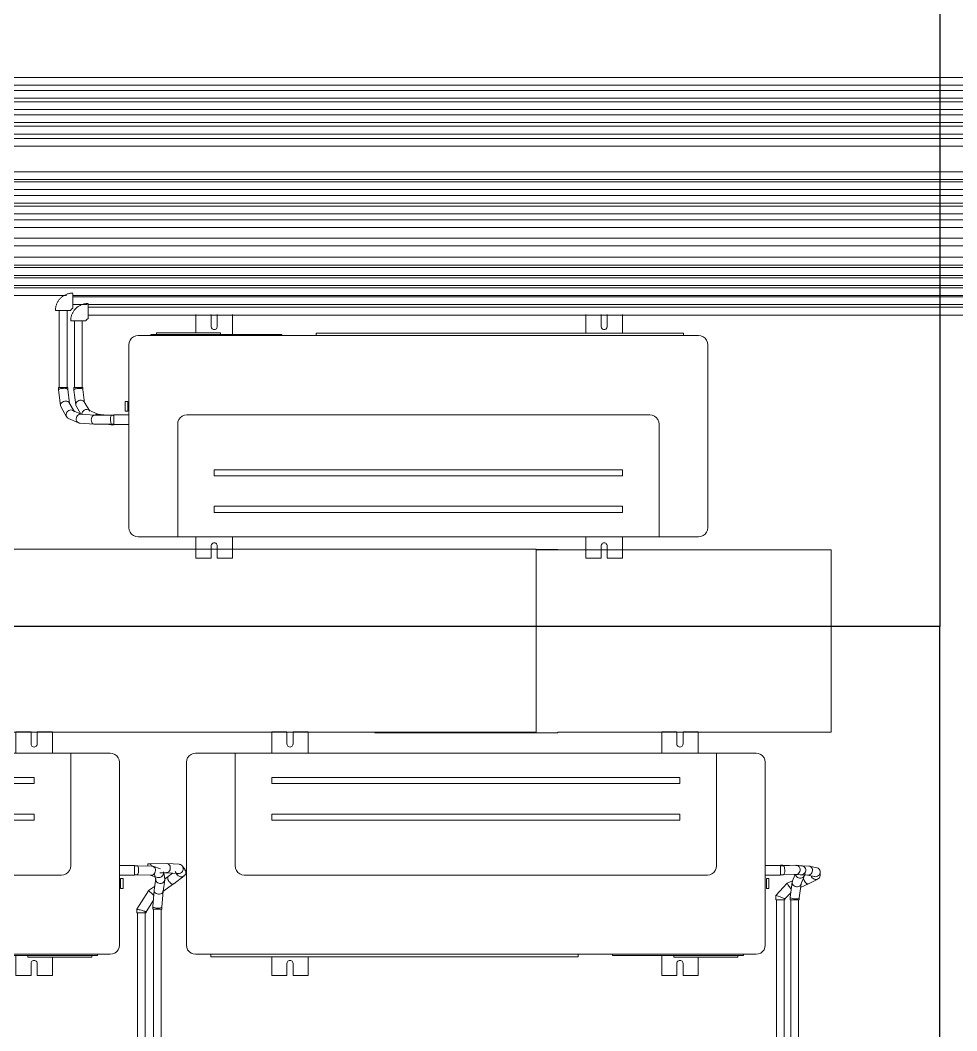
# Model space of a CAD drawing. Header units: millimetres. Extents: x 61345 to 69644, y 9491 to 29385.
# Drawn here: x 65557.8 to 65711.5, y 27092.9 to 27258.7 of the extents above; entities that cross this region are included whole.
import ezdxf

# ---------------------------------------------------------------- set-up
doc = ezdxf.new("R2010")
doc.units = ezdxf.units.MM
for name, color, linetype, lineweight in [('A-FLOR', 192, 'Continuous', 9), ('M-EQPM', 7, 'Continuous', 18), ('P-PIPE', 30, 'Continuous', 18), ('P-PIPE-CNTR', 3, 'Continuous', 18), ('S-BEAM', 8, 'Continuous', 18), ('S-COLS', 52, 'Continuous', 18)]:
    doc.layers.add(name, color=color, linetype=linetype, lineweight=lineweight)

# ---------------------------------------------------------------- blocks, each defined once
blk = doc.blocks.new('HVAC_Air Conditioning_LG_VRF_Air_Source_HP_380_MV_S_12kW - Splite-Ext-3190930-CVC TERASSE')
at = {"layer": 'M-EQPM'}
for p, q in [((-18573.8, 18290.6), (-18573.8, 18260.8)), ((-18548.8, 18271.1), (-18548.8, 18290.6)), ((-18538.8, 18290.6), (-18538.8, 18271.1)), ((-18513.8, 18258.1), (-18513.8, 18290.6)), ((-17933.8, 18290.6), (-17933.8, 18260.1)), ((-17908.8, 18271.1), (-17908.8, 18290.6)), ((-17898.8, 18290.6), (-17898.8, 18271.1)), ((-17873.8, 18260.1), (-17873.8, 18290.6)), ((-17748.8, 18256.1), (-18668.8, 18256.1)), ((-18647.9, 18258.1), (-18432.9, 18258.1)), ((-18647.9, 18258.1), (-18647.9, 18256.1)), ((-18638.7, 18260.8), (-18533.7, 18260.8)), ((-18638.7, 18260.8), (-18638.7, 18258.1)), ((-18533.7, 18258.1), (-18533.7, 18260.8)), ((-18432.9, 18256.1), (-18432.9, 18258.1)), ((-18376.5, 18260.1), (-17773.8, 18260.1)), ((-18376.5, 18260.1), (-18376.5, 18256.1)), ((-17773.8, 18256.1), (-17773.8, 18260.1)), ((-18683.8, 18241.1), (-18683.8, 17941.1)), ((-17733.8, 17941.1), (-17733.8, 18241.1)), ((-18685.8, 18148.1), (-18689.8, 18148.1)), ((-18689.8, 18148.1), (-18689.8, 18147.8)), ((-18689.8, 18147.8), (-18689.8, 18148.1)), ((-18685.8, 18148), (-18689.8, 18148)), ((-18689.8, 18148), (-18689.8, 18147.7)), ((-18685.8, 18148.1), (-18685.8, 18147.8)), ((-18685.8, 18147.8), (-18685.8, 18148.1)), ((-18685.8, 18147.7), (-18685.8, 18148)), ((-18683.8, 18126.2), (-18708.8, 18126.2)), ((-18689.8, 18132.1), (-18689.8, 18131.9)), ((-18689.8, 18132), (-18685.8, 18132)), ((-18689.8, 18131.9), (-18685.8, 18131.9)), ((-18685.8, 18131.9), (-18685.8, 18132.1)), ((-17828.8, 18126.1), (-18588.8, 18126.1)), ((-18708.8, 18110.3), (-18683.8, 18110.3)), ((-18603.8, 18111.1), (-18603.8, 17926.1)), ((-17813.8, 17926.1), (-17813.8, 18111.1)), ((-17873.8, 18036.1), (-18543.8, 18036.1)), ((-18543.8, 18036.1), (-18543.8, 18026.1)), ((-18543.8, 18026.1), (-17873.8, 18026.1)), ((-17873.8, 18026.1), (-17873.8, 18036.1)), ((-17873.8, 17976.1), (-18543.8, 17976.1)), ((-18543.8, 17976.1), (-18543.8, 17966.1)), ((-17873.8, 17966.1), (-17873.8, 17976.1)), ((-18543.8, 17966.1), (-17873.8, 17966.1)), ((-18668.8, 17926.1), (-18603.8, 17926.1)), ((-18603.8, 17926.1), (-17813.8, 17926.1)), ((-18573.8, 17926.1), (-18573.8, 17891.1)), ((-18513.8, 17891.1), (-18513.8, 17926.1)), ((-17933.8, 17926.1), (-17933.8, 17891.1)), ((-17873.8, 17891.1), (-17873.8, 17926.1)), ((-17813.8, 17926.1), (-17748.8, 17926.1)), ((-18548.8, 17891.1), (-18548.8, 17911.1)), ((-18538.8, 17911.1), (-18538.8, 17891.1)), ((-17908.8, 17891.1), (-17908.8, 17911.1)), ((-17898.8, 17911.1), (-17898.8, 17891.1)), ((-18573.8, 17891.1), (-18548.8, 17891.1)), ((-18538.8, 17891.1), (-18513.8, 17891.1)), ((-17933.8, 17891.1), (-17908.8, 17891.1)), ((-17898.8, 17891.1), (-17873.8, 17891.1))]:
    blk.add_line(p, q, dxfattribs=at)
for points in [[(-18538.8, 18271.1, 0), (-18539, 18269.8, 0), (-18539.5, 18268.6, 0), (-18540.3, 18267.5, 0), (-18541.3, 18266.7, 0), (-18542.5, 18266.2, 0), (-18543.8, 18266.1, 0), (-18545.1, 18266.2, 0), (-18546.3, 18266.7, 0), (-18547.3, 18267.5, 0), (-18548.1, 18268.6, 0), (-18548.6, 18269.8, 0), (-18548.8, 18271.1, 0)], [(-17898.8, 18271.1, 0), (-17899, 18269.8, 0), (-17899.5, 18268.6, 0), (-17900.3, 18267.5, 0), (-17901.3, 18266.7, 0), (-17902.5, 18266.2, 0), (-17903.8, 18266.1, 0), (-17905.1, 18266.2, 0), (-17906.3, 18266.7, 0), (-17907.3, 18267.5, 0), (-17908.1, 18268.6, 0), (-17908.6, 18269.8, 0), (-17908.8, 18271.1, 0)], [(-18668.8, 18256.1, 0), (-18672.7, 18255.5, 0), (-18676.3, 18254, 0), (-18679.4, 18251.7, 0), (-18681.8, 18248.6, 0), (-18683.3, 18244.9, 0), (-18683.8, 18241.1, 0)], [(-17733.8, 18241.1, 0), (-17734.3, 18244.9, 0), (-17735.8, 18248.6, 0), (-17738.2, 18251.7, 0), (-17741.3, 18254, 0), (-17744.9, 18255.5, 0), (-17748.8, 18256.1, 0)], [(-18689.8, 18131.9, 0), (-18689.8, 18132.1, 0), (-18689.8, 18132.9, 0), (-18689.8, 18134.2, 0), (-18689.8, 18135.9, 0), (-18689.8, 18137.8, 0), (-18689.8, 18139.9, 0), (-18689.8, 18142, 0), (-18689.8, 18144, 0), (-18689.8, 18145.6, 0), (-18689.8, 18146.9, 0), (-18689.8, 18147.7, 0), (-18689.8, 18148, 0)], [(-18685.8, 18148, 0), (-18685.8, 18147.7, 0), (-18685.8, 18146.9, 0), (-18685.8, 18145.6, 0), (-18685.8, 18144, 0), (-18685.8, 18142, 0), (-18685.8, 18139.9, 0), (-18685.8, 18137.8, 0), (-18685.8, 18135.9, 0), (-18685.8, 18134.2, 0), (-18685.8, 18132.9, 0), (-18685.8, 18132.1, 0), (-18685.8, 18131.9, 0)], [(-18708.8, 18110.3, 0), (-18708.8, 18110.6, 0), (-18708.8, 18111.4, 0), (-18708.8, 18112.7, 0), (-18708.8, 18114.3, 0), (-18708.8, 18116.2, 0), (-18708.8, 18118.3, 0), (-18708.8, 18120.3, 0), (-18708.8, 18122.3, 0), (-18708.8, 18123.9, 0), (-18708.8, 18125.2, 0), (-18708.8, 18126, 0), (-18708.8, 18126.2, 0)], [(-18588.8, 18126.1, 0), (-18592.7, 18125.5, 0), (-18596.3, 18124, 0), (-18599.4, 18121.7, 0), (-18601.8, 18118.6, 0), (-18603.3, 18114.9, 0), (-18603.8, 18111.1, 0)], [(-17813.8, 18111.1, 0), (-17814.3, 18114.9, 0), (-17815.8, 18118.6, 0), (-17818.2, 18121.7, 0), (-17821.3, 18124, 0), (-17824.9, 18125.5, 0), (-17828.8, 18126.1, 0)], [(-18683.8, 17941.1, 0), (-18683.3, 17937.2, 0), (-18681.8, 17933.6, 0), (-18679.4, 17930.5, 0), (-18676.3, 17928.1, 0), (-18672.7, 17926.6, 0), (-18668.8, 17926.1, 0)], [(-17748.8, 17926.1, 0), (-17744.9, 17926.6, 0), (-17741.3, 17928.1, 0), (-17738.2, 17930.5, 0), (-17735.8, 17933.6, 0), (-17734.3, 17937.2, 0), (-17733.8, 17941.1, 0)], [(-18548.8, 17911.1, 0), (-18548.6, 17912.4, 0), (-18548.1, 17913.6, 0), (-18547.3, 17914.6, 0), (-18546.3, 17915.4, 0), (-18545.1, 17915.9, 0), (-18543.8, 17916.1, 0), (-18542.5, 17915.9, 0), (-18541.3, 17915.4, 0), (-18540.3, 17914.6, 0), (-18539.5, 17913.6, 0), (-18539, 17912.4, 0), (-18538.8, 17911.1, 0)], [(-17908.8, 17911.1, 0), (-17908.6, 17912.4, 0), (-17908.1, 17913.6, 0), (-17907.3, 17914.6, 0), (-17906.3, 17915.4, 0), (-17905.1, 17915.9, 0), (-17903.8, 17916.1, 0), (-17902.5, 17915.9, 0), (-17901.3, 17915.4, 0), (-17900.3, 17914.6, 0), (-17899.5, 17913.6, 0), (-17899, 17912.4, 0), (-17898.8, 17911.1, 0)]]:
    blk.add_polyline3d(points, dxfattribs=at)
blk = doc.blocks.new('Coude - Générique - Standard-V81-CVC TERASSE')
at = {"layer": 'P-PIPE'}
for p, q in [((-18804.4, 18297.3), (-18804, 18297.3)), ((-18775.8, 18300.9), (-18775.8, 18302.2))]:
    blk.add_line(p, q, dxfattribs=at)
for points in [[(-18775.8, 18325.9, 0), (-18777, 18325.9, 0), (-18778.1, 18325.8, 0), (-18779.2, 18325.7, 0), (-18780.4, 18325.6, 0), (-18781.5, 18325.4, 0), (-18782.6, 18325.1, 0), (-18783.7, 18324.8, 0), (-18784.8, 18324.5, 0), (-18785.9, 18324.1, 0), (-18787, 18323.7, 0), (-18788, 18323.2, 0), (-18789, 18322.7, 0), (-18790, 18322.1, 0), (-18791, 18321.6, 0), (-18792, 18320.9, 0), (-18792.9, 18320.3, 0), (-18793.8, 18319.6, 0), (-18794.7, 18318.8, 0), (-18795.5, 18318, 0), (-18796.3, 18317.2, 0), (-18797.1, 18316.4, 0), (-18797.9, 18315.5, 0), (-18798.6, 18314.6, 0), (-18799.3, 18313.7, 0), (-18799.9, 18312.8, 0), (-18800.5, 18311.8, 0), (-18801.1, 18310.8, 0), (-18801.6, 18309.8, 0), (-18802, 18308.7, 0), (-18802.5, 18307.7, 0), (-18802.9, 18306.6, 0), (-18803.2, 18305.5, 0), (-18803.5, 18304.4, 0), (-18803.8, 18303.3, 0), (-18804, 18302.2, 0), (-18804.2, 18301, 0), (-18804.3, 18299.9, 0), (-18804.4, 18298.8, 0), (-18804.4, 18297.6, 0), (-18804.4, 18297.3, 0)], [(-18775.8, 18324.6, 0), (-18775.8, 18324.2, 0), (-18775.8, 18322.2, 0), (-18775.8, 18319.6, 0), (-18775.8, 18316.5, 0), (-18775.8, 18313.2, 0), (-18775.8, 18309.9, 0), (-18775.8, 18306.9, 0), (-18775.8, 18304.2, 0), (-18775.8, 18302.2, 0), (-18775.8, 18300.9, 0)], [(-18779.4, 18297.3, 0), (-18780.7, 18297.3, 0), (-18782.7, 18297.3, 0), (-18785.4, 18297.3, 0), (-18788.4, 18297.3, 0), (-18791.7, 18297.3, 0), (-18795, 18297.3, 0), (-18798.1, 18297.3, 0), (-18800.7, 18297.3, 0), (-18802.7, 18297.3, 0), (-18804, 18297.3, 0), (-18804.4, 18297.3, 0)], [(-18779, 18297.3, 0), (-18779, 18297.4, 0), (-18779, 18297.6, 0), (-18779, 18297.7, 0), (-18779, 18297.8, 0), (-18778.9, 18297.9, 0), (-18778.9, 18298.1, 0), (-18778.9, 18298.2, 0), (-18778.8, 18298.3, 0), (-18778.8, 18298.4, 0), (-18778.8, 18298.6, 0), (-18778.7, 18298.7, 0), (-18778.7, 18298.8, 0), (-18778.6, 18298.9, 0), (-18778.5, 18299, 0), (-18778.5, 18299.1, 0), (-18778.4, 18299.2, 0), (-18778.3, 18299.3, 0), (-18778.2, 18299.4, 0), (-18778.1, 18299.5, 0), (-18778, 18299.6, 0), (-18777.9, 18299.7, 0), (-18777.9, 18299.8, 0), (-18777.8, 18299.9, 0), (-18777.6, 18299.9, 0), (-18777.5, 18300, 0), (-18777.4, 18300.1, 0), (-18777.3, 18300.1, 0), (-18777.2, 18300.2, 0), (-18777.1, 18300.2, 0), (-18777, 18300.3, 0), (-18776.9, 18300.3, 0), (-18776.7, 18300.4, 0), (-18776.6, 18300.4, 0), (-18776.5, 18300.4, 0), (-18776.4, 18300.5, 0), (-18776.2, 18300.5, 0), (-18776.1, 18300.5, 0), (-18776, 18300.5, 0), (-18775.8, 18300.5, 0), (-18775.8, 18300.5, 0)]]:
    blk.add_polyline3d(points, dxfattribs=at)
blk = doc.blocks.new('Coude - Générique - Standard-V72-CVC TERASSE')
at = {"layer": 'P-PIPE'}
for p, q in [((-23478.3, 18446.2), (-23477.9, 18446.2)), ((-23449.7, 18449.9), (-23449.7, 18451.2))]:
    blk.add_line(p, q, dxfattribs=at)
for points in [[(-23449.7, 18474.9, 0), (-23450.9, 18474.8, 0), (-23452, 18474.8, 0), (-23453.1, 18474.7, 0), (-23454.3, 18474.5, 0), (-23455.4, 18474.3, 0), (-23456.5, 18474, 0), (-23457.6, 18473.8, 0), (-23458.7, 18473.4, 0), (-23459.8, 18473, 0), (-23460.9, 18472.6, 0), (-23461.9, 18472.1, 0), (-23462.9, 18471.6, 0), (-23463.9, 18471.1, 0), (-23464.9, 18470.5, 0), (-23465.9, 18469.9, 0), (-23466.8, 18469.2, 0), (-23467.7, 18468.5, 0), (-23468.6, 18467.8, 0), (-23469.4, 18467, 0), (-23470.2, 18466.2, 0), (-23471, 18465.4, 0), (-23471.8, 18464.5, 0), (-23472.5, 18463.6, 0), (-23473.2, 18462.7, 0), (-23473.8, 18461.7, 0), (-23474.4, 18460.7, 0), (-23475, 18459.7, 0), (-23475.5, 18458.7, 0), (-23476, 18457.7, 0), (-23476.4, 18456.6, 0), (-23476.8, 18455.5, 0), (-23477.1, 18454.5, 0), (-23477.4, 18453.4, 0), (-23477.7, 18452.2, 0), (-23477.9, 18451.1, 0), (-23478.1, 18450, 0), (-23478.2, 18448.8, 0), (-23478.3, 18447.7, 0), (-23478.3, 18446.6, 0), (-23478.3, 18446.2, 0)], [(-23449.7, 18474.4, 0), (-23449.7, 18473.2, 0), (-23449.7, 18471.1, 0), (-23449.7, 18468.5, 0), (-23449.7, 18465.4, 0), (-23449.7, 18462.2, 0), (-23449.7, 18458.9, 0), (-23449.7, 18455.8, 0), (-23449.7, 18453.2, 0), (-23449.7, 18451.2, 0), (-23449.7, 18449.9, 0)], [(-23453.4, 18446.2, 0), (-23454.6, 18446.2, 0), (-23456.6, 18446.2, 0), (-23459.3, 18446.2, 0), (-23462.3, 18446.2, 0), (-23465.6, 18446.2, 0), (-23468.9, 18446.2, 0), (-23472, 18446.2, 0), (-23474.6, 18446.2, 0), (-23476.6, 18446.2, 0), (-23477.9, 18446.2, 0), (-23478.3, 18446.2, 0)], [(-23452.9, 18446.2, 0), (-23452.9, 18446.4, 0), (-23452.9, 18446.5, 0), (-23452.9, 18446.6, 0), (-23452.9, 18446.8, 0), (-23452.9, 18446.9, 0), (-23452.8, 18447, 0), (-23452.8, 18447.1, 0), (-23452.8, 18447.3, 0), (-23452.7, 18447.4, 0), (-23452.7, 18447.5, 0), (-23452.6, 18447.6, 0), (-23452.6, 18447.7, 0), (-23452.5, 18447.8, 0), (-23452.4, 18447.9, 0), (-23452.4, 18448.1, 0), (-23452.3, 18448.2, 0), (-23452.2, 18448.3, 0), (-23452.1, 18448.4, 0), (-23452, 18448.5, 0), (-23451.9, 18448.5, 0), (-23451.9, 18448.6, 0), (-23451.8, 18448.7, 0), (-23451.7, 18448.8, 0), (-23451.6, 18448.9, 0), (-23451.4, 18448.9, 0), (-23451.3, 18449, 0), (-23451.2, 18449.1, 0), (-23451.1, 18449.1, 0), (-23451, 18449.2, 0), (-23450.9, 18449.2, 0), (-23450.8, 18449.3, 0), (-23450.6, 18449.3, 0), (-23450.5, 18449.3, 0), (-23450.4, 18449.4, 0), (-23450.3, 18449.4, 0), (-23450.1, 18449.4, 0), (-23450, 18449.4, 0), (-23449.9, 18449.4, 0), (-23449.8, 18449.4, 0), (-23449.7, 18449.4, 0)]]:
    blk.add_polyline3d(points, dxfattribs=at)
blk = doc.blocks.new('HVAC_Air Conditioning_LG_VRF_Air_Source_HP_380_MV_S_12kW - Splite-Ext-V79-CVC TERASSE')
at = {"layer": 'M-EQPM'}
for p, q in [((-19735.1, 18291.1), (-19760.1, 18291.1)), ((-19760.1, 18291.1), (-19760.1, 18260.8)), ((-19735.1, 18271.1), (-19735.1, 18291.1)), ((-19700.1, 18291.1), (-19725.1, 18291.1)), ((-19725.1, 18291.1), (-19725.1, 18271.1)), ((-19700.1, 18258.1), (-19700.1, 18291.1)), ((-19095.1, 18291.1), (-19120.1, 18291.1)), ((-19120.1, 18291.1), (-19120.1, 18260.1)), ((-19095.1, 18271.1), (-19095.1, 18291.1)), ((-19060.1, 18291.1), (-19085.1, 18291.1)), ((-19085.1, 18291.1), (-19085.1, 18271.1)), ((-19060.1, 18260.1), (-19060.1, 18291.1)), ((-18935.1, 18256.1), (-19855.1, 18256.1)), ((-19834.2, 18258.1), (-19619.2, 18258.1)), ((-19834.2, 18258.1), (-19834.2, 18256.1)), ((-19825, 18260.8), (-19720, 18260.8)), ((-19825, 18260.8), (-19825, 18258.1)), ((-19720, 18258.1), (-19720, 18260.8)), ((-19619.2, 18256.1), (-19619.2, 18258.1)), ((-19562.8, 18260.1), (-18960.1, 18260.1)), ((-19562.8, 18260.1), (-19562.8, 18256.1)), ((-18960.1, 18256.1), (-18960.1, 18260.1)), ((-19870.1, 18241.1), (-19870.1, 17941.1)), ((-18920.1, 17941.1), (-18920.1, 18241.1)), ((-19872.1, 18148.1), (-19876.1, 18148.1)), ((-19876.1, 18148.1), (-19876.1, 18147.8)), ((-19876.1, 18147.8), (-19876.1, 18148.1)), ((-19872.1, 18148), (-19876.1, 18148)), ((-19876.1, 18148), (-19876.1, 18147.7)), ((-19872.1, 18148.1), (-19872.1, 18147.8)), ((-19872.1, 18147.8), (-19872.1, 18148.1)), ((-19872.1, 18147.7), (-19872.1, 18148)), ((-19870.1, 18126.2), (-19895.1, 18126.2)), ((-19876.1, 18132.1), (-19876.1, 18131.9)), ((-19876.1, 18132), (-19872.1, 18132)), ((-19876.1, 18131.9), (-19872.1, 18131.9)), ((-19872.1, 18131.9), (-19872.1, 18132.1)), ((-19015.1, 18126.1), (-19775.1, 18126.1)), ((-19895.1, 18110.3), (-19870.1, 18110.3)), ((-19790.1, 18111.1), (-19790.1, 17926.1)), ((-19000.1, 17926.1), (-19000.1, 18111.1)), ((-19060.1, 18036.1), (-19730.1, 18036.1)), ((-19730.1, 18036.1), (-19730.1, 18026.1)), ((-19730.1, 18026.1), (-19060.1, 18026.1)), ((-19060.1, 18026.1), (-19060.1, 18036.1)), ((-19060.1, 17976.1), (-19730.1, 17976.1)), ((-19730.1, 17976.1), (-19730.1, 17966.1)), ((-19060.1, 17966.1), (-19060.1, 17976.1)), ((-19730.1, 17966.1), (-19060.1, 17966.1)), ((-19855.1, 17926.1), (-19790.1, 17926.1)), ((-19790.1, 17926.1), (-19000.1, 17926.1)), ((-19760.1, 17926.1), (-19760.1, 17891.1)), ((-19700.1, 17891.1), (-19700.1, 17926.1)), ((-19120.1, 17926.1), (-19120.1, 17891.1)), ((-19060.1, 17891.1), (-19060.1, 17926.1)), ((-19000.1, 17926.1), (-18935.1, 17926.1)), ((-19735.1, 17891.1), (-19735.1, 17911.1)), ((-19725.1, 17911.1), (-19725.1, 17891.1)), ((-19095.1, 17891.1), (-19095.1, 17911.1)), ((-19085.1, 17911.1), (-19085.1, 17891.1)), ((-19760.1, 17891.1), (-19735.1, 17891.1)), ((-19725.1, 17891.1), (-19700.1, 17891.1)), ((-19120.1, 17891.1), (-19095.1, 17891.1)), ((-19085.1, 17891.1), (-19060.1, 17891.1))]:
    blk.add_line(p, q, dxfattribs=at)
for points in [[(-19725.1, 18271.1, 0), (-19725.2, 18269.8, 0), (-19725.7, 18268.6, 0), (-19726.5, 18267.5, 0), (-19727.6, 18266.7, 0), (-19728.8, 18266.2, 0), (-19730.1, 18266.1, 0), (-19731.4, 18266.2, 0), (-19732.6, 18266.7, 0), (-19733.6, 18267.5, 0), (-19734.4, 18268.6, 0), (-19734.9, 18269.8, 0), (-19735.1, 18271.1, 0)], [(-19085.1, 18271.1, 0), (-19085.2, 18269.8, 0), (-19085.7, 18268.6, 0), (-19086.5, 18267.5, 0), (-19087.6, 18266.7, 0), (-19088.8, 18266.2, 0), (-19090.1, 18266.1, 0), (-19091.4, 18266.2, 0), (-19092.6, 18266.7, 0), (-19093.6, 18267.5, 0), (-19094.4, 18268.6, 0), (-19094.9, 18269.8, 0), (-19095.1, 18271.1, 0)], [(-19855.1, 18256.1, 0), (-19858.9, 18255.5, 0), (-19862.6, 18254, 0), (-19865.7, 18251.7, 0), (-19868.1, 18248.6, 0), (-19869.6, 18244.9, 0), (-19870.1, 18241.1, 0)], [(-18920.1, 18241.1, 0), (-18920.6, 18244.9, 0), (-18922.1, 18248.6, 0), (-18924.5, 18251.7, 0), (-18927.6, 18254, 0), (-18931.2, 18255.5, 0), (-18935.1, 18256.1, 0)], [(-19876.1, 18131.9, 0), (-19876.1, 18132.1, 0), (-19876.1, 18132.9, 0), (-19876.1, 18134.2, 0), (-19876.1, 18135.9, 0), (-19876.1, 18137.8, 0), (-19876.1, 18139.9, 0), (-19876.1, 18142, 0), (-19876.1, 18144, 0), (-19876.1, 18145.6, 0), (-19876.1, 18146.9, 0), (-19876.1, 18147.7, 0), (-19876.1, 18148, 0)], [(-19872.1, 18148, 0), (-19872.1, 18147.7, 0), (-19872.1, 18146.9, 0), (-19872.1, 18145.6, 0), (-19872.1, 18144, 0), (-19872.1, 18142, 0), (-19872.1, 18139.9, 0), (-19872.1, 18137.8, 0), (-19872.1, 18135.9, 0), (-19872.1, 18134.2, 0), (-19872.1, 18132.9, 0), (-19872.1, 18132.1, 0), (-19872.1, 18131.9, 0)], [(-19895.1, 18110.3, 0), (-19895.1, 18110.6, 0), (-19895.1, 18111.4, 0), (-19895.1, 18112.7, 0), (-19895.1, 18114.3, 0), (-19895.1, 18116.2, 0), (-19895.1, 18118.3, 0), (-19895.1, 18120.3, 0), (-19895.1, 18122.3, 0), (-19895.1, 18123.9, 0), (-19895.1, 18125.2, 0), (-19895.1, 18126, 0), (-19895.1, 18126.2, 0)], [(-19775.1, 18126.1, 0), (-19778.9, 18125.5, 0), (-19782.6, 18124, 0), (-19785.7, 18121.7, 0), (-19788.1, 18118.6, 0), (-19789.6, 18114.9, 0), (-19790.1, 18111.1, 0)], [(-19000.1, 18111.1, 0), (-19000.6, 18114.9, 0), (-19002.1, 18118.6, 0), (-19004.5, 18121.7, 0), (-19007.6, 18124, 0), (-19011.2, 18125.5, 0), (-19015.1, 18126.1, 0)], [(-19870.1, 17941.1, 0), (-19869.6, 17937.2, 0), (-19868.1, 17933.6, 0), (-19865.7, 17930.5, 0), (-19862.6, 17928.1, 0), (-19858.9, 17926.6, 0), (-19855.1, 17926.1, 0)], [(-18935.1, 17926.1, 0), (-18931.2, 17926.6, 0), (-18927.6, 17928.1, 0), (-18924.5, 17930.5, 0), (-18922.1, 17933.6, 0), (-18920.6, 17937.2, 0), (-18920.1, 17941.1, 0)], [(-19735.1, 17911.1, 0), (-19734.9, 17912.4, 0), (-19734.4, 17913.6, 0), (-19733.6, 17914.6, 0), (-19732.6, 17915.4, 0), (-19731.4, 17915.9, 0), (-19730.1, 17916.1, 0), (-19728.8, 17915.9, 0), (-19727.6, 17915.4, 0), (-19726.5, 17914.6, 0), (-19725.7, 17913.6, 0), (-19725.2, 17912.4, 0), (-19725.1, 17911.1, 0)], [(-19095.1, 17911.1, 0), (-19094.9, 17912.4, 0), (-19094.4, 17913.6, 0), (-19093.6, 17914.6, 0), (-19092.6, 17915.4, 0), (-19091.4, 17915.9, 0), (-19090.1, 17916.1, 0), (-19088.8, 17915.9, 0), (-19087.6, 17915.4, 0), (-19086.5, 17914.6, 0), (-19085.7, 17913.6, 0), (-19085.2, 17912.4, 0), (-19085.1, 17911.1, 0)]]:
    blk.add_polyline3d(points, dxfattribs=at)
blk = doc.blocks.new('terrace')
at = {"layer": 'S-BEAM'}
for p, q in [((-29765.2, 17905.8), (-18015.2, 17905.8)), ((-18015.2, 17605.8), (-18015.2, 17905.8)), ((-18015.2, 17905.2), (-17980, 17905.2)), ((-17980, 17905.2), (-18015.2, 17905.2)), ((-17980, 17904.6), (-18015.2, 17904.6)), ((-17980, 17905.2), (-17980, 17904.6)), ((-17531, 17904.6), (-17531, 17605.8)), ((-18015.2, 17605.8), (-29765.2, 17605.8)), ((-17980, 17604.6), (-18280, 17604.6))]:
    blk.add_line(p, q, dxfattribs=at)

msp = doc.modelspace()

# ---------------------------------------------------------------- linework, layer by layer
at = {"color": 5, "lineweight": 30}
for points in [[(64541.37, 27268.88), (65708.74, 27268.88), (65708.74, 27159.18), (64541.37, 27159.18)], [(65708.74, 27159.18), (64970.8, 27159.18), (64970.8, 27051.55), (65708.74, 27051.55)]]:
    msp.add_lwpolyline(points, close=True, dxfattribs=at)
at = {"layer": 'A-FLOR'}
for p, q in [((65646.03, 27171.83), (65646.03, 27171.77)), ((65646.03, 27171.77), (65690.93, 27171.77)), ((65616.03, 27141.77), (65616.03, 27141.89)), ((65690.93, 27141.89), (65646.03, 27141.89)), ((65646.03, 27141.89), (65646.03, 27141.77))]:
    msp.add_line(p, q, dxfattribs=at)
at = {"layer": 'P-PIPE'}
for p, q in [((65833.28, 27249.26), (64563.46, 27249.26)), ((64563.46, 27247.99), (65833.28, 27247.99)), ((65831.28, 27247.13), (64565.21, 27247.13)), ((64565.21, 27245.86), (65831.28, 27245.86)), ((65829.03, 27245.26), (64691.71, 27245.26)), ((64691.71, 27243.99), (65829.03, 27243.99)), ((65827.16, 27243.13), (64693.71, 27243.13)), ((64693.71, 27241.86), (65827.16, 27241.86)), ((65825.41, 27241.26), (64821.49, 27241.26)), ((64821.49, 27239.99), (65825.41, 27239.99)), ((65823.28, 27239.26), (64823.74, 27239.26)), ((64823.74, 27237.99), (65823.28, 27237.99)), ((65820.19, 27233.79), (64964.31, 27233.79)), ((64966.81, 27232.52), (65817.94, 27232.52)), ((65817.94, 27232.16), (64966.81, 27232.16)), ((64966.81, 27230.89), (65817.94, 27230.89)), ((65816.13, 27229.91), (65097.06, 27229.91)), ((65097.06, 27228.64), (65816.13, 27228.64)), ((65814, 27228.16), (65099.06, 27228.16)), ((65099.06, 27226.89), (65814, 27226.89)), ((65812, 27225.91), (65186.81, 27225.91)), ((65186.81, 27224.64), (65812, 27224.64)), ((65810.13, 27222.91), (65219.31, 27222.91)), ((65219.31, 27221.64), (65810.13, 27221.64)), ((65804.13, 27218.07), (65341.81, 27218.07)), ((65446.54, 27216.8), (65802.13, 27216.8)), ((65802.13, 27216.4), (65446.54, 27216.4)), ((65449.04, 27215.13), (65800.13, 27215.13)), ((65800.13, 27214.78), (65449.04, 27214.78)), ((65449.04, 27213.51), (65565.4, 27213.51)), ((65566.45, 27213.51), (65798.13, 27213.51)), ((65798.13, 27213.27), (65566.45, 27213.27)), ((65566.45, 27212), (65568.79, 27212)), ((65568.95, 27212), (65796.13, 27212)), ((65796.13, 27211.56), (65568.95, 27211.56)), ((65564.22, 27211.04), (65564.22, 27198.42)), ((65565.49, 27198.42), (65565.49, 27211.04)), ((65568.95, 27210.29), (65796.13, 27210.29)), ((65566.72, 27209.33), (65566.72, 27198.42)), ((65567.99, 27198.42), (65567.99, 27209.33)), ((65567.36, 27198.42), (65567.19, 27198.42)), ((65681.92, 27114.35), (65681.92, 26975.68)), ((65683.19, 26975.68), (65683.19, 27114.35)), ((65684.28, 27114.35), (65684.28, 26974.83)), ((65684.75, 27114.35), (65684.91, 27114.35)), ((65685.55, 26974.83), (65685.55, 27114.35)), ((65577.07, 27112.23), (65577.07, 27083.04)), ((65578.34, 27083.04), (65578.34, 27112.23)), ((65579.68, 27112.84), (65579.68, 27084.22)), ((65580.95, 27084.22), (65580.95, 27112.84))]:
    msp.add_line(p, q, dxfattribs=at)
at = {"layer": 'P-PIPE', "color": 30}
for p, q in [((65805.88, 27219.77), (65339.31, 27219.77)), ((65341.81, 27218.5), (65804.13, 27218.5)), ((65564.11, 27198.42), (65564.11, 27198.02)), ((65565.61, 27198.1), (65565.61, 27198.42)), ((65566.61, 27198.42), (65566.61, 27197.99)), ((65568.11, 27198.42), (65568.08, 27198.42)), ((65568.11, 27198.07), (65568.11, 27198.42)), ((65564.11, 27198.01), (65564.41, 27195.44)), ((65565.89, 27195.74), (65565.61, 27198.11)), ((65566.61, 27197.98), (65566.91, 27195.57)), ((65568.38, 27195.88), (65568.11, 27198.08)), ((65564.45, 27195.31), (65564.41, 27195.46)), ((65564.47, 27195.27), (65565.43, 27193.59)), ((65566.7, 27194.4), (65565.83, 27195.91)), ((65566.94, 27195.45), (65566.91, 27195.6)), ((65566.97, 27195.4), (65567.76, 27194.06)), ((65569.23, 27194.51), (65568.32, 27196.05)), ((65565.73, 27193.32), (65567.39, 27192.59)), ((65565.81, 27193.29), (65565.73, 27193.32)), ((65567.95, 27193.98), (65566.4, 27194.66)), ((65567.52, 27194.01), (65567.7, 27194.03)), ((65570.05, 27193.87), (65567.74, 27194.03)), ((65568.95, 27194.76), (65569.03, 27194.72)), ((65570.65, 27193.98), (65568.96, 27194.75)), ((65569.87, 27193.84), (65570.01, 27193.87)), ((65572.82, 27193.89), (65570.02, 27193.87)), ((65570.12, 27193.89), (65570.27, 27193.98)), ((65572.01, 27193.88), (65570.51, 27194.02)), ((65572.77, 27193.86), (65572.82, 27193.89)), ((65573.15, 27193.89), (65572.82, 27193.89)), ((65572.82, 27193.89), (65572.87, 27193.87)), ((65573.15, 27193.81), (65573.01, 27193.81)), ((65567.59, 27192.54), (65569.97, 27192.37)), ((65570, 27192.37), (65572.82, 27192.39)), ((65571.94, 27192.38), (65572.73, 27192.31)), ((65572.7, 27192.32), (65572.65, 27192.37)), ((65572.74, 27192.31), (65572.73, 27192.31)), ((65572.74, 27192.31), (65573.15, 27192.31)), ((65572.82, 27192.39), (65573.15, 27192.39)), ((65579.11, 27120.29), (65578.74, 27120.29)), ((65581.86, 27120.31), (65579.11, 27120.29)), ((65581.86, 27120.31), (65581.9, 27120.31)), ((65583.91, 27120.19), (65581.9, 27120.31)), ((65577, 27119.96), (65576.59, 27119.96)), ((65576.93, 27119.93), (65577, 27119.96)), ((65579.4, 27119.89), (65577.01, 27119.96)), ((65578.74, 27119.9), (65578.74, 27120.01)), ((65579.29, 27120.01), (65579.31, 27119.88)), ((65580.82, 27119.46), (65579.56, 27119.87)), ((65580.7, 27118.8), (65581.86, 27118.81)), ((65581.52, 27117.9), (65581.3, 27118.93)), ((65581.83, 27118.81), (65583.77, 27118.69)), ((65582.78, 27118.71), (65582.09, 27118.17)), ((65583.23, 27119.01), (65583.57, 27118.49)), ((65583.6, 27118.46), (65583.5, 27118.63)), ((65584.87, 27119.26), (65584.45, 27119.88)), ((65682.9, 27120.04), (65682.59, 27120.04)), ((65682.59, 27120.04), (65682.59, 27120.01)), ((65683.01, 27119.96), (65682.59, 27119.96)), ((65682.85, 27120.02), (65682.9, 27120.04)), ((65685.16, 27120.02), (65682.9, 27120.04)), ((65685.1, 27120.03), (65683.01, 27119.96)), ((65683.01, 27119.96), (65683.01, 27119.96)), ((65685.02, 27120.02), (65685.17, 27120.03)), ((65686.04, 27119.96), (65685.17, 27120.03)), ((65687.23, 27119.91), (65685.17, 27120.02)), ((65685.88, 27119.96), (65686.08, 27119.96)), ((65686.53, 27118.42), (65686.7, 27119.02)), ((65688.54, 27119.63), (65687.33, 27119.9)), ((65689.11, 27118.38), (65689.11, 27118.92)), ((65576.59, 27118.46), (65576.98, 27118.46)), ((65576.98, 27118.46), (65579.3, 27118.4)), ((65579.15, 27118.42), (65580.32, 27118.04)), ((65580.04, 27117.85), (65579.77, 27115.97)), ((65579.84, 27118.58), (65580.05, 27117.61)), ((65580.53, 27118.01), (65580.34, 27118.04)), ((65581.24, 27115.71), (65582.99, 27116.97)), ((65581.26, 27115.78), (65581.53, 27117.66)), ((65582.1, 27118.17), (65581.52, 27117.76)), ((65583, 27116.97), (65584.71, 27118.31)), ((65683.66, 27117.07), (65681.8, 27115.1)), ((65682.59, 27118.46), (65683.03, 27118.46)), ((65683.03, 27118.46), (65685.13, 27118.53)), ((65683.03, 27118.46), (65683.03, 27118.46)), ((65684.56, 27117.47), (65683.66, 27117.07)), ((65683.66, 27117.07), (65683.66, 27117.07)), ((65684.5, 27117.27), (65684.16, 27114.81)), ((65684.5, 27117.27), (65684.54, 27117.4)), ((65684.97, 27118.53), (65684.53, 27117.38)), ((65684.81, 27118.52), (65685.12, 27118.52)), ((65685.07, 27118.53), (65685.92, 27118.47)), ((65685.13, 27118.53), (65685.07, 27118.53)), ((65685.11, 27118.52), (65687.12, 27118.42)), ((65685.22, 27118.53), (65685.12, 27118.52)), ((65685.66, 27114.69), (65685.98, 27117.01)), ((65685.88, 27118.47), (65685.79, 27118.49)), ((65685.87, 27116.4), (65687.16, 27116.97)), ((65685.95, 27116.9), (65686.51, 27118.37)), ((65686.41, 27118.19), (65686.46, 27118.28)), ((65686.73, 27118.44), (65686.52, 27118.33)), ((65686.52, 27118.33), (65686.54, 27118.34)), ((65687.03, 27118.43), (65688.18, 27118.17)), ((65687.17, 27116.97), (65688.73, 27117.77)), ((65687.68, 27118.14), (65687.63, 27118.31)), ((65578.88, 27115.86), (65576.96, 27112.81)), ((65579.86, 27116.57), (65578.88, 27115.87)), ((65579.77, 27115.94), (65579.56, 27113.25)), ((65581.06, 27113.19), (65581.26, 27115.81)), ((65683.3, 27114.5), (65684.33, 27115.59)), ((65578.46, 27112.37), (65579.68, 27114.33)), ((65681.8, 27115.09), (65681.8, 27114.35)), ((65681.8, 27115.09), (65681.83, 27115.07)), ((65681.8, 27114.35), (65681.83, 27114.35)), ((65683.2, 27114.52), (65683.27, 27114.5)), ((65683.3, 27114.35), (65683.3, 27114.5)), ((65684.16, 27114.8), (65684.16, 27114.35)), ((65685.64, 27114.35), (65685.66, 27114.35)), ((65685.66, 27114.35), (65685.66, 27114.7)), ((65576.96, 27112.81), (65576.96, 27112.23)), ((65576.96, 27112.81), (65576.99, 27112.78)), ((65576.96, 27112.23), (65576.99, 27112.23)), ((65578.46, 27112.23), (65578.46, 27112.38)), ((65579.56, 27113.24), (65579.56, 27112.84)), ((65581.04, 27112.84), (65581.06, 27112.84)), ((65581.06, 27112.84), (65581.06, 27113.19))]:
    msp.add_line(p, q, dxfattribs=at)
for points in [[(65564.21, 27198.42, 0), (65564.13, 27198.42, 0), (65564.11, 27198.42, 0)], [(65564.11, 27198.42, 0), (65564.13, 27198.42, 0), (65564.21, 27198.42, 0), (65564.33, 27198.42, 0), (65564.48, 27198.42, 0), (65564.66, 27198.42, 0), (65564.86, 27198.42, 0)], [(65564.11, 27198.02, 0), (65564.13, 27198.08, 0), (65564.21, 27198.13, 0), (65564.33, 27198.18, 0), (65564.48, 27198.23, 0), (65564.66, 27198.26, 0), (65564.86, 27198.27, 0)], [(65564.86, 27198.42, 0), (65565.05, 27198.42, 0), (65565.23, 27198.42, 0), (65565.39, 27198.42, 0), (65565.51, 27198.42, 0), (65565.58, 27198.42, 0), (65565.61, 27198.42, 0)], [(65564.86, 27198.27, 0), (65565.05, 27198.28, 0), (65565.23, 27198.27, 0), (65565.39, 27198.24, 0), (65565.51, 27198.2, 0), (65565.58, 27198.15, 0), (65565.61, 27198.1, 0)], [(65565.61, 27198.42, 0), (65565.58, 27198.42, 0), (65565.51, 27198.42, 0)], [(65566.71, 27198.42, 0), (65566.63, 27198.42, 0), (65566.61, 27198.42, 0)], [(65566.61, 27198.42, 0), (65566.63, 27198.42, 0), (65566.71, 27198.42, 0), (65566.83, 27198.42, 0), (65566.98, 27198.42, 0), (65567.16, 27198.42, 0), (65567.36, 27198.42, 0)], [(65566.61, 27197.99, 0), (65566.63, 27198.05, 0), (65566.71, 27198.11, 0), (65566.83, 27198.17, 0), (65566.98, 27198.21, 0), (65567.16, 27198.25, 0), (65567.36, 27198.27, 0)], [(65567.36, 27198.42, 0), (65567.55, 27198.42, 0), (65567.73, 27198.42, 0), (65567.89, 27198.42, 0), (65568.01, 27198.42, 0), (65568.08, 27198.42, 0), (65568.11, 27198.42, 0)], [(65567.36, 27198.27, 0), (65567.55, 27198.27, 0), (65567.73, 27198.26, 0), (65567.89, 27198.23, 0), (65568.01, 27198.18, 0), (65568.08, 27198.13, 0), (65568.11, 27198.07, 0)], [(65564.41, 27195.46, 0), (65564.43, 27195.61, 0), (65564.49, 27195.77, 0), (65564.6, 27195.91, 0), (65564.74, 27196.03, 0), (65564.92, 27196.12, 0), (65565.11, 27196.17, 0)], [(65565.11, 27196.17, 0), (65565.3, 27196.19, 0), (65565.48, 27196.16, 0), (65565.64, 27196.09, 0), (65565.77, 27195.99, 0), (65565.85, 27195.86, 0)], [(65566.91, 27195.6, 0), (65566.92, 27195.75, 0), (65566.98, 27195.91, 0), (65567.09, 27196.05, 0), (65567.24, 27196.17, 0), (65567.41, 27196.26, 0), (65567.6, 27196.32, 0)], [(65567.6, 27196.32, 0), (65567.79, 27196.33, 0), (65567.98, 27196.3, 0), (65568.14, 27196.24, 0), (65568.26, 27196.13, 0), (65568.35, 27196, 0)], [(65565.35, 27193.82, 0), (65565.35, 27194, 0), (65565.39, 27194.19, 0), (65565.48, 27194.37, 0), (65565.61, 27194.52, 0), (65565.77, 27194.63, 0), (65565.95, 27194.7, 0)], [(65565.64, 27193.37, 0), (65565.51, 27193.49, 0), (65565.41, 27193.64, 0), (65565.35, 27193.82, 0)], [(65565.95, 27194.7, 0), (65566.14, 27194.72, 0), (65566.33, 27194.69, 0)], [(65567, 27193.09, 0), (65566.99, 27193.28, 0), (65567.02, 27193.47, 0), (65567.09, 27193.65, 0), (65567.21, 27193.81, 0), (65567.35, 27193.93, 0), (65567.52, 27194.01, 0)], [(65567.9, 27194.08, 0), (65567.95, 27194.27, 0), (65568.04, 27194.44, 0), (65568.17, 27194.59, 0), (65568.32, 27194.71, 0), (65568.5, 27194.78, 0)], [(65568.5, 27194.78, 0), (65568.69, 27194.81, 0), (65568.87, 27194.79, 0)], [(65569.5, 27192.91, 0), (65569.48, 27193.1, 0), (65569.5, 27193.3, 0), (65569.55, 27193.48, 0), (65569.63, 27193.64, 0), (65569.74, 27193.76, 0), (65569.87, 27193.84, 0)], [(65570.27, 27193.98, 0), (65570.42, 27194.02, 0), (65570.58, 27194.01, 0)], [(65572.64, 27192.93, 0), (65572.63, 27193.13, 0), (65572.63, 27193.32, 0), (65572.65, 27193.5, 0), (65572.68, 27193.66, 0), (65572.72, 27193.78, 0), (65572.77, 27193.86, 0)], [(65567.64, 27192.54, 0), (65567.46, 27192.56, 0), (65567.3, 27192.64, 0), (65567.17, 27192.75, 0), (65567.06, 27192.91, 0), (65567, 27193.09, 0)], [(65570.01, 27192.37, 0), (65569.87, 27192.39, 0), (65569.74, 27192.46, 0), (65569.63, 27192.58, 0), (65569.55, 27192.73, 0), (65569.5, 27192.91, 0)], [(65572.88, 27192.42, 0), (65572.83, 27192.39, 0), (65572.78, 27192.41, 0), (65572.73, 27192.48, 0), (65572.69, 27192.6, 0), (65572.66, 27192.75, 0), (65572.64, 27192.93, 0)], [(65573.15, 27192.32, 0), (65573.15, 27192.32, 0), (65573.15, 27192.36, 0)], [(65578.74, 27120.01, 0), (65578.74, 27120.14, 0), (65578.74, 27120.24, 0), (65578.74, 27120.28, 0), (65578.74, 27120.28, 0)], [(65579.14, 27120.28, 0), (65579.19, 27120.24, 0), (65579.25, 27120.14, 0), (65579.29, 27120.01, 0)], [(65581.93, 27120.31, 0), (65582.08, 27120.26, 0), (65582.21, 27120.17, 0), (65582.32, 27120.04, 0)], [(65577.24, 27119.24, 0), (65577.24, 27119.04, 0), (65577.21, 27118.86, 0), (65577.17, 27118.7, 0), (65577.12, 27118.58, 0), (65577.06, 27118.5, 0), (65576.99, 27118.46, 0)], [(65577, 27119.96, 0), (65577.06, 27119.94, 0), (65577.12, 27119.87, 0), (65577.17, 27119.76, 0), (65577.21, 27119.61, 0), (65577.24, 27119.43, 0), (65577.24, 27119.24, 0)], [(65580, 27119.16, 0), (65579.97, 27118.96, 0), (65579.9, 27118.78, 0), (65579.8, 27118.62, 0), (65579.66, 27118.5, 0), (65579.5, 27118.42, 0), (65579.33, 27118.4, 0)], [(65579.37, 27119.89, 0), (65579.54, 27119.87, 0), (65579.7, 27119.8, 0), (65579.83, 27119.68, 0), (65579.93, 27119.53, 0), (65579.99, 27119.35, 0), (65580, 27119.16, 0)], [(65581.32, 27118.73, 0), (65581.28, 27118.54, 0), (65581.2, 27118.36, 0), (65581.07, 27118.21, 0), (65580.91, 27118.1, 0), (65580.72, 27118.03, 0), (65580.53, 27118.01, 0)], [(65582.22, 27118.98, 0), (65582.09, 27118.88, 0), (65581.95, 27118.82, 0), (65581.79, 27118.82, 0)], [(65582.32, 27120.04, 0), (65582.4, 27119.87, 0), (65582.44, 27119.68, 0), (65582.44, 27119.49, 0), (65582.4, 27119.3, 0), (65582.33, 27119.12, 0), (65582.22, 27118.98, 0)], [(65584.28, 27118.85, 0), (65584.11, 27118.75, 0), (65583.93, 27118.7, 0), (65583.73, 27118.7, 0), (65583.69, 27118.7, 0)], [(65583.95, 27120.18, 0), (65584.13, 27120.14, 0), (65584.3, 27120.04, 0), (65584.43, 27119.91, 0)], [(65584.43, 27119.91, 0), (65584.52, 27119.74, 0), (65584.57, 27119.55, 0), (65584.57, 27119.35, 0), (65584.52, 27119.17, 0), (65584.42, 27118.99, 0), (65584.28, 27118.85, 0)], [(65584.84, 27119.29, 0), (65584.94, 27119.12, 0), (65584.98, 27118.93, 0), (65584.98, 27118.74, 0), (65584.92, 27118.56, 0), (65584.81, 27118.4, 0), (65584.67, 27118.28, 0)], [(65682.9, 27120.04, 0), (65682.95, 27120.01, 0), (65682.99, 27119.94, 0)], [(65683.04, 27119.96, 0), (65683.11, 27119.91, 0), (65683.18, 27119.81, 0), (65683.23, 27119.67, 0), (65683.27, 27119.5, 0), (65683.29, 27119.31, 0), (65683.29, 27119.12, 0)], [(65683.29, 27119.12, 0), (65683.28, 27118.93, 0), (65683.24, 27118.76, 0), (65683.2, 27118.62, 0), (65683.13, 27118.52, 0), (65683.07, 27118.47, 0)], [(65685.2, 27120.02, 0), (65685.37, 27119.98, 0), (65685.52, 27119.88, 0), (65685.65, 27119.75, 0), (65685.74, 27119.58, 0), (65685.79, 27119.39, 0), (65685.8, 27119.2, 0)], [(65685.8, 27119.2, 0), (65685.75, 27119.01, 0), (65685.67, 27118.84, 0), (65685.54, 27118.69, 0), (65685.39, 27118.59, 0), (65685.22, 27118.54, 0)], [(65686.73, 27119.13, 0), (65686.68, 27118.94, 0), (65686.58, 27118.77, 0), (65686.44, 27118.63, 0), (65686.27, 27118.53, 0), (65686.08, 27118.48, 0), (65685.88, 27118.47, 0)], [(65686.08, 27119.96, 0), (65686.27, 27119.91, 0), (65686.44, 27119.82, 0), (65686.58, 27119.68, 0), (65686.67, 27119.51, 0), (65686.73, 27119.32, 0), (65686.73, 27119.13, 0)], [(65687.22, 27119.91, 0), (65687.39, 27119.88, 0), (65687.55, 27119.8, 0), (65687.68, 27119.68, 0), (65687.78, 27119.52, 0)], [(65687.78, 27119.52, 0), (65687.84, 27119.33, 0), (65687.85, 27119.14, 0), (65687.81, 27118.95, 0), (65687.74, 27118.77, 0), (65687.62, 27118.62, 0), (65687.48, 27118.5, 0)], [(65688.61, 27119.61, 0), (65688.79, 27119.53, 0), (65688.93, 27119.4, 0), (65689.04, 27119.24, 0)], [(65689.04, 27119.24, 0), (65689.1, 27119.06, 0), (65689.11, 27118.86, 0), (65689.07, 27118.67, 0), (65688.98, 27118.49, 0), (65688.85, 27118.35, 0), (65688.68, 27118.24, 0)], [(65689.07, 27118.63, 0), (65689.1, 27118.52, 0), (65689.11, 27118.33, 0), (65689.07, 27118.14, 0), (65688.98, 27117.98, 0), (65688.85, 27117.84, 0), (65688.68, 27117.75, 0)], [(65580.74, 27117.04, 0), (65580.54, 27117.07, 0), (65580.37, 27117.15, 0), (65580.22, 27117.28, 0), (65580.11, 27117.43, 0), (65580.05, 27117.61, 0), (65580.03, 27117.8, 0)], [(65581.53, 27117.71, 0), (65581.49, 27117.53, 0), (65581.41, 27117.36, 0), (65581.28, 27117.22, 0), (65581.12, 27117.11, 0), (65580.93, 27117.05, 0), (65580.74, 27117.04, 0)], [(65581.45, 27118.08, 0), (65581.52, 27117.9, 0), (65581.53, 27117.71, 0)], [(65582.22, 27117.39, 0), (65582.12, 27117.55, 0), (65582.05, 27117.72, 0), (65582.01, 27117.88, 0), (65582.01, 27118.01, 0), (65582.05, 27118.12, 0), (65582.12, 27118.18, 0)], [(65582.97, 27116.96, 0), (65582.87, 27116.93, 0), (65582.75, 27116.95, 0), (65582.62, 27117.01, 0), (65582.48, 27117.11, 0), (65582.34, 27117.24, 0), (65582.22, 27117.39, 0)], [(65584.67, 27118.28, 0), (65584.49, 27118.19, 0), (65584.3, 27118.15, 0), (65584.09, 27118.16, 0), (65583.9, 27118.22, 0), (65583.73, 27118.32, 0), (65583.6, 27118.46, 0)], [(65684.09, 27116.47, 0), (65683.97, 27116.63, 0), (65683.87, 27116.78, 0), (65683.78, 27116.91, 0), (65683.71, 27117, 0), (65683.67, 27117.05, 0), (65683.66, 27117.07, 0)], [(65685.19, 27116.52, 0), (65685, 27116.57, 0), (65684.83, 27116.65, 0), (65684.68, 27116.77, 0), (65684.57, 27116.92, 0), (65684.51, 27117.08, 0), (65684.5, 27117.24, 0)], [(65685.72, 27117.91, 0), (65685.53, 27117.96, 0), (65685.36, 27118.05, 0), (65685.22, 27118.19, 0), (65685.12, 27118.36, 0), (65685.07, 27118.52, 0)], [(65686.53, 27118.42, 0), (65686.5, 27118.35, 0), (65686.41, 27118.18, 0), (65686.27, 27118.05, 0), (65686.1, 27117.95, 0), (65685.91, 27117.91, 0), (65685.72, 27117.91, 0)], [(65686.49, 27117.53, 0), (65686.42, 27117.72, 0), (65686.39, 27117.89, 0), (65686.38, 27118.04, 0)], [(65687.14, 27116.96, 0), (65687.04, 27116.96, 0), (65686.93, 27117, 0), (65686.8, 27117.08, 0), (65686.69, 27117.21, 0), (65686.58, 27117.36, 0), (65686.49, 27117.53, 0)], [(65687.48, 27118.5, 0), (65687.31, 27118.43, 0), (65687.13, 27118.42, 0)], [(65688.68, 27117.75, 0), (65688.5, 27117.7, 0), (65688.3, 27117.7, 0), (65688.11, 27117.74, 0), (65687.93, 27117.84, 0), (65687.79, 27117.97, 0), (65687.68, 27118.14, 0)], [(65688.68, 27118.24, 0), (65688.5, 27118.17, 0), (65688.3, 27118.16, 0), (65688.11, 27118.19, 0)], [(65579.43, 27115.39, 0), (65579.29, 27115.52, 0), (65579.15, 27115.64, 0), (65579.04, 27115.75, 0), (65578.95, 27115.82, 0), (65578.89, 27115.86, 0), (65578.88, 27115.86, 0)], [(65579.71, 27115.12, 0), (65579.58, 27115.25, 0), (65579.43, 27115.39, 0)], [(65580.49, 27115.28, 0), (65580.3, 27115.32, 0), (65580.12, 27115.39, 0), (65579.97, 27115.49, 0), (65579.86, 27115.63, 0), (65579.79, 27115.77, 0), (65579.77, 27115.93, 0)], [(65581.27, 27115.82, 0), (65581.23, 27115.67, 0), (65581.15, 27115.53, 0), (65581.03, 27115.42, 0), (65580.87, 27115.34, 0), (65580.68, 27115.29, 0), (65580.49, 27115.28, 0)], [(65684.31, 27116.16, 0), (65684.2, 27116.31, 0), (65684.09, 27116.47, 0)], [(65685.95, 27116.88, 0), (65685.86, 27116.74, 0), (65685.73, 27116.63, 0), (65685.57, 27116.55, 0), (65685.38, 27116.51, 0), (65685.19, 27116.52, 0)], [(65682.55, 27114.85, 0), (65682.36, 27114.92, 0), (65682.18, 27114.99, 0), (65682.02, 27115.04, 0), (65681.9, 27115.08, 0), (65681.83, 27115.1, 0), (65681.8, 27115.09, 0)], [(65682.55, 27114.35, 0), (65682.36, 27114.35, 0), (65682.18, 27114.35, 0), (65682.02, 27114.35, 0), (65681.9, 27114.35, 0), (65681.83, 27114.35, 0), (65681.8, 27114.35, 0)], [(65683.3, 27114.5, 0), (65683.27, 27114.52, 0), (65683.2, 27114.56, 0), (65683.08, 27114.62, 0), (65682.93, 27114.69, 0), (65682.74, 27114.77, 0), (65682.55, 27114.85, 0)], [(65683.3, 27114.35, 0), (65683.27, 27114.35, 0), (65683.2, 27114.35, 0), (65683.08, 27114.35, 0), (65682.93, 27114.35, 0), (65682.74, 27114.35, 0), (65682.55, 27114.35, 0)], [(65683.2, 27114.35, 0), (65683.27, 27114.35, 0), (65683.3, 27114.35, 0)], [(65684.91, 27114.5, 0), (65684.72, 27114.52, 0), (65684.54, 27114.56, 0), (65684.38, 27114.61, 0), (65684.26, 27114.67, 0), (65684.19, 27114.73, 0), (65684.16, 27114.8, 0)], [(65684.16, 27114.35, 0), (65684.19, 27114.35, 0), (65684.26, 27114.35, 0)], [(65684.91, 27114.35, 0), (65684.72, 27114.35, 0), (65684.54, 27114.35, 0), (65684.38, 27114.35, 0), (65684.26, 27114.35, 0), (65684.19, 27114.35, 0), (65684.16, 27114.35, 0)], [(65685.66, 27114.7, 0), (65685.64, 27114.64, 0), (65685.56, 27114.59, 0), (65685.44, 27114.54, 0), (65685.29, 27114.51, 0), (65685.11, 27114.5, 0), (65684.91, 27114.5, 0)], [(65685.66, 27114.35, 0), (65685.64, 27114.35, 0), (65685.56, 27114.35, 0), (65685.44, 27114.35, 0), (65685.29, 27114.35, 0), (65685.11, 27114.35, 0), (65684.91, 27114.35, 0)], [(65577.71, 27112.64, 0), (65577.52, 27112.7, 0), (65577.33, 27112.74, 0), (65577.18, 27112.78, 0), (65577.06, 27112.8, 0), (65576.99, 27112.81, 0), (65576.96, 27112.81, 0)], [(65577.71, 27112.23, 0), (65577.52, 27112.23, 0), (65577.33, 27112.23, 0), (65577.18, 27112.23, 0), (65577.06, 27112.23, 0), (65576.99, 27112.23, 0), (65576.96, 27112.23, 0)], [(65578.46, 27112.38, 0), (65578.43, 27112.4, 0), (65578.36, 27112.43, 0), (65578.24, 27112.48, 0), (65578.08, 27112.53, 0), (65577.9, 27112.59, 0), (65577.71, 27112.64, 0)], [(65578.46, 27112.23, 0), (65578.43, 27112.23, 0), (65578.36, 27112.23, 0), (65578.24, 27112.23, 0), (65578.08, 27112.23, 0), (65577.9, 27112.23, 0), (65577.71, 27112.23, 0)], [(65578.24, 27112.4, 0), (65578.36, 27112.38, 0), (65578.43, 27112.37, 0)], [(65578.36, 27112.23, 0), (65578.43, 27112.23, 0), (65578.46, 27112.23, 0)], [(65580.31, 27112.99, 0), (65580.12, 27113, 0), (65579.94, 27113.03, 0), (65579.78, 27113.08, 0), (65579.66, 27113.13, 0), (65579.59, 27113.18, 0), (65579.56, 27113.24, 0)], [(65579.56, 27112.84, 0), (65579.59, 27112.84, 0), (65579.66, 27112.84, 0)], [(65580.31, 27112.84, 0), (65580.12, 27112.84, 0), (65579.94, 27112.84, 0), (65579.78, 27112.84, 0), (65579.66, 27112.84, 0), (65579.59, 27112.84, 0), (65579.56, 27112.84, 0)], [(65581.06, 27113.19, 0), (65581.04, 27113.13, 0), (65580.96, 27113.08, 0), (65580.84, 27113.04, 0), (65580.69, 27113.01, 0), (65580.51, 27112.99, 0), (65580.31, 27112.99, 0)], [(65581.06, 27112.84, 0), (65581.04, 27112.84, 0), (65580.96, 27112.84, 0), (65580.84, 27112.84, 0), (65580.69, 27112.84, 0), (65580.51, 27112.84, 0), (65580.31, 27112.84, 0)]]:
    msp.add_polyline3d(points, dxfattribs=at)
at = {"layer": 'P-PIPE'}
for points in [[(65564.86, 27198.42, 0), (65564.69, 27198.42, 0), (65564.54, 27198.42, 0), (65564.41, 27198.42, 0), (65564.31, 27198.42, 0), (65564.25, 27198.42, 0), (65564.22, 27198.42, 0)], [(65565.49, 27198.42, 0), (65565.47, 27198.42, 0), (65565.41, 27198.42, 0), (65565.31, 27198.42, 0), (65565.18, 27198.42, 0), (65565.02, 27198.42, 0), (65564.86, 27198.42, 0)], [(65566.81, 27198.42, 0), (65566.75, 27198.42, 0), (65566.72, 27198.42, 0)], [(65567.99, 27198.42, 0), (65567.97, 27198.42, 0), (65567.91, 27198.42, 0), (65567.81, 27198.42, 0), (65567.68, 27198.42, 0), (65567.52, 27198.42, 0), (65567.36, 27198.42, 0)], [(65683.1, 27114.35, 0), (65683.16, 27114.35, 0), (65683.19, 27114.35, 0)], [(65684.91, 27114.35, 0), (65685.08, 27114.35, 0), (65685.23, 27114.35, 0), (65685.36, 27114.35, 0), (65685.46, 27114.35, 0), (65685.53, 27114.35, 0), (65685.55, 27114.35, 0)], [(65578.26, 27112.23, 0), (65578.32, 27112.23, 0), (65578.34, 27112.23, 0)], [(65579.68, 27112.84, 0), (65579.7, 27112.84, 0), (65579.76, 27112.84, 0), (65579.86, 27112.84, 0), (65579.99, 27112.84, 0), (65580.15, 27112.84, 0), (65580.31, 27112.84, 0)], [(65580.31, 27112.84, 0), (65580.48, 27112.84, 0), (65580.63, 27112.84, 0), (65580.76, 27112.84, 0), (65580.86, 27112.84, 0), (65580.92, 27112.84, 0), (65580.95, 27112.84, 0)]]:
    msp.add_polyline3d(points, dxfattribs=at)
at = {"layer": 'P-PIPE-CNTR', "color": 30}
for points in [[(65564.86, 27198.42), (65564.86, 27198.36), (65564.86, 27198.31), (65564.86, 27198.26)], [(65567.36, 27198.42), (65567.36, 27198.36), (65567.36, 27198.31), (65567.36, 27198.25)], [(65684.91, 27114.35), (65684.91, 27114.41), (65684.91, 27114.46), (65684.91, 27114.52)], [(65580.31, 27112.84), (65580.31, 27112.9), (65580.31, 27112.95), (65580.31, 27113)]]:
    msp.add_open_spline(points, degree=3, dxfattribs=at)
at = {"layer": 'S-COLS'}
for p, q in [((65642.51, 27171.77), (65646.03, 27171.77)), ((65646.03, 27171.77), (65690.93, 27171.77)), ((65690.93, 27171.77), (65690.93, 27141.89)), ((65616.03, 27141.89), (65616.03, 27141.77)), ((65646.03, 27141.77), (65646.03, 27141.89)), ((65646.03, 27141.89), (65690.93, 27141.89)), ((65646.03, 27141.77), (65616.03, 27141.77))]:
    msp.add_line(p, q, dxfattribs=at)

# ---------------------------------------------------------------- block references
at = {"layer": 'M-EQPM', "xscale": 0.1, "yscale": 0.1, "zscale": 0.1}
msp.add_blockref('HVAC_Air Conditioning_LG_VRF_Air_Source_HP_380_MV_S_12kW - Splite-Ext-3190930-CVC TERASSE', (67444.03, 25381.31), dxfattribs=at)
at = {"layer": 'M-EQPM', "xscale": 0.1, "yscale": 0.1, "zscale": 0.1, "rotation": 180}
for p in [(63587.08, 28931.04), (63693.08, 28931.04)]:
    msp.add_blockref('HVAC_Air Conditioning_LG_VRF_Air_Source_HP_380_MV_S_12kW - Splite-Ext-V79-CVC TERASSE', p, dxfattribs=at)
at = {"layer": 'P-PIPE', "xscale": 0.1, "yscale": 0.1, "zscale": 0.1}
for name, p in [('Coude - Générique - Standard-V81-CVC TERASSE', (67444.03, 25381.31)), ('Coude - Générique - Standard-V72-CVC TERASSE', (67913.92, 25364.71))]:
    msp.add_blockref(name, p, dxfattribs=at)
at = {"layer": 'S-BEAM', "xscale": 0.1, "yscale": 0.1, "zscale": 0.1}
msp.add_blockref('terrace', (67444.03, 25381.31), dxfattribs=at)

doc.saveas('drawing.dxf')
